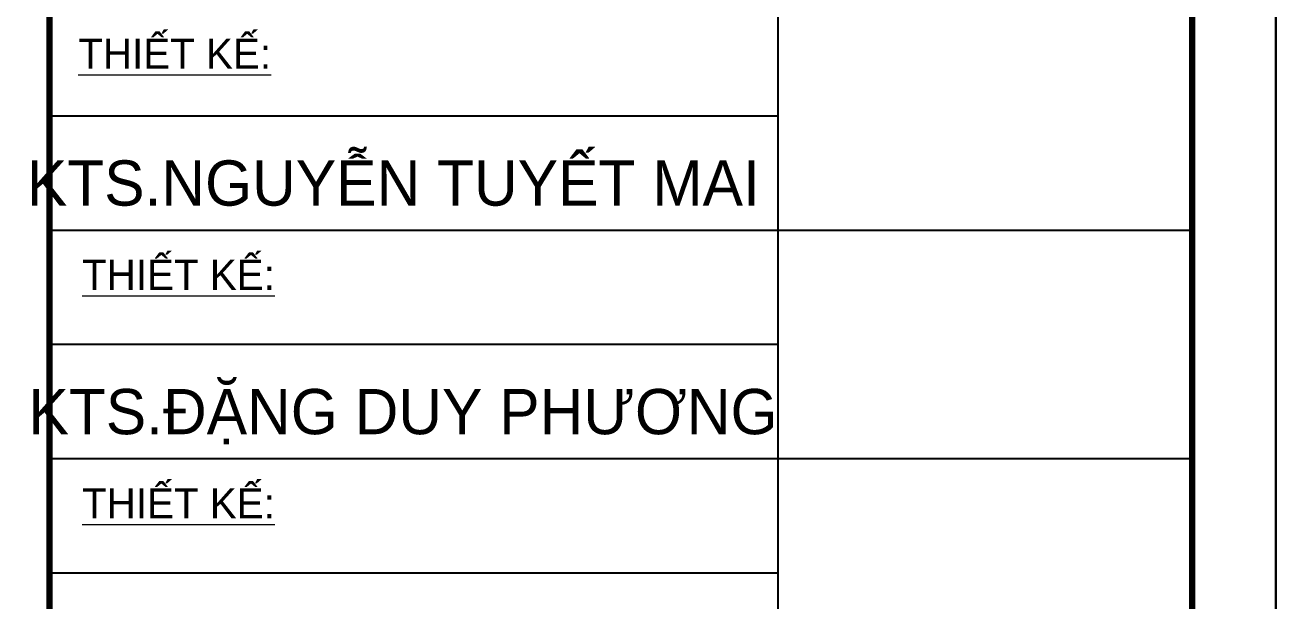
# Model space of a CAD drawing. Header units: millimetres. Extents: x 1336014 to 2939047, y -333549 to -60566.
# Drawn here: x 1425691 to 1427059, y -203853 to -203223 of the extents above; entities that cross this region are included whole.
import ezdxf
from ezdxf.enums import TextEntityAlignment as Align

# ---------------------------------------------------------------- set-up
doc = ezdxf.new("R2010")
doc.units = ezdxf.units.MM
doc.header["$MEASUREMENT"] = 0
for name, color, linetype, lineweight in [('05.Text', 253, 'Continuous', 18), ('11.Khung bo', 32, 'Continuous', 50), ('12.Khung', 36, 'Continuous', 25)]:
    doc.layers.add(name, color=color, linetype=linetype, lineweight=lineweight)
doc.layers.add('Tpl_Bound', color=1, linetype='Continuous', plot=False)
doc.styles.add('VnAvantH', font='')
doc.styles.get('VnAvantH').set_extended_font_data('.VnAvantH')

# ---------------------------------------------------------------- blocks, each defined once
blk = doc.blocks.new('100')
at = {"layer": '11.Khung bo', "const_width": 26.7}
blk.add_lwpolyline([(1896212.6, -936839.9), (1901212.6, -936839.9), (1901212.6, -929840), (1896212.6, -929840)], close=True, dxfattribs=at)
blk.add_lwpolyline([(1896212.6, -936839.9), (1901212.6, -936839.9), (1901212.6, -929840), (1896212.6, -929840)], close=True, dxfattribs=at)
blk.add_lwpolyline([(1896212.6, -936839.9), (1901212.6, -936839.9), (1901212.6, -929840), (1896212.6, -929840)], close=True, dxfattribs=at)
at = {"layer": '12.Khung'}
for p, q in [((1899398.9, -929840), (1899398.9, -936839.9)), ((1899398.9, -929840), (1899398.9, -936839.9)), ((1899398.9, -929840), (1899398.9, -936839.9)), ((1896212.6, -933339.9), (1899398.9, -933339.9)), ((1896212.6, -933339.9), (1899398.9, -933339.9)), ((1896212.6, -933339.9), (1899398.9, -933339.9)), ((1896212.6, -933839.9), (1901212.6, -933839.9)), ((1896212.6, -933839.9), (1901212.6, -933839.9)), ((1896212.6, -933839.9), (1901212.6, -933839.9)), ((1896212.6, -934339.9), (1899398.9, -934339.9)), ((1896212.6, -934339.9), (1899398.9, -934339.9)), ((1896212.6, -934339.9), (1899398.9, -934339.9)), ((1896212.6, -934839.9), (1901212.6, -934839.9)), ((1896212.6, -934839.9), (1901212.6, -934839.9)), ((1896212.6, -934839.9), (1901212.6, -934839.9)), ((1896212.6, -935339.9), (1899398.9, -935339.9)), ((1896212.6, -935339.9), (1899398.9, -935339.9)), ((1896212.6, -935339.9), (1899398.9, -935339.9))]:
    blk.add_line(p, q, dxfattribs=at)
blk.add_lwpolyline([(1901579.2, -945939.8), (1901579.2, -916240.1), (1859579.6, -916240.1), (1859579.6, -945939.8)], close=True, dxfattribs=at)
blk.add_lwpolyline([(1901579.2, -945939.8), (1901579.2, -916240.1), (1859579.6, -916240.1), (1859579.6, -945939.8)], close=True, dxfattribs=at)
blk.add_lwpolyline([(1901579.2, -945939.8), (1901579.2, -916240.1), (1859579.6, -916240.1), (1859579.6, -945939.8)], close=True, dxfattribs=at)
at = {"layer": '05.Text', "style": 'VnAvantH'}
for p in [(1896338.7, -933134.4), (1896355.3, -934101.6), (1896355.3, -935101.6)]:
    blk.add_text('%%UthiÕt kÕ:', height=131.999, dxfattribs=at).set_placement(p)
for s, p in [('KTS.nguyÔn tuyÕt mai', (1899320.6, -933733.2)), ('KTS.§ÆNG DUY PH¦¥NG', (1899398.5, -934733.2))]:
    blk.add_text(s, height=197.998, dxfattribs=at).set_placement(p, align=Align.RIGHT)

msp = doc.modelspace()

# ---------------------------------------------------------------- linework, layer by layer
at = {"layer": 'Tpl_Bound', "color": 1}
msp.add_lwpolyline([(1416559.1, -206472.4), (1416559.1, -199047.5), (1427059, -199047.5), (1427059, -206472.4)], close=True, dxfattribs=at)

# ---------------------------------------------------------------- block references
at = {"layer": '05.Text', "xscale": 0.25, "yscale": 0.25, "zscale": 0.25}
msp.add_blockref('100', (951664.2, 30012.5), dxfattribs=at)

doc.saveas('drawing.dxf')
